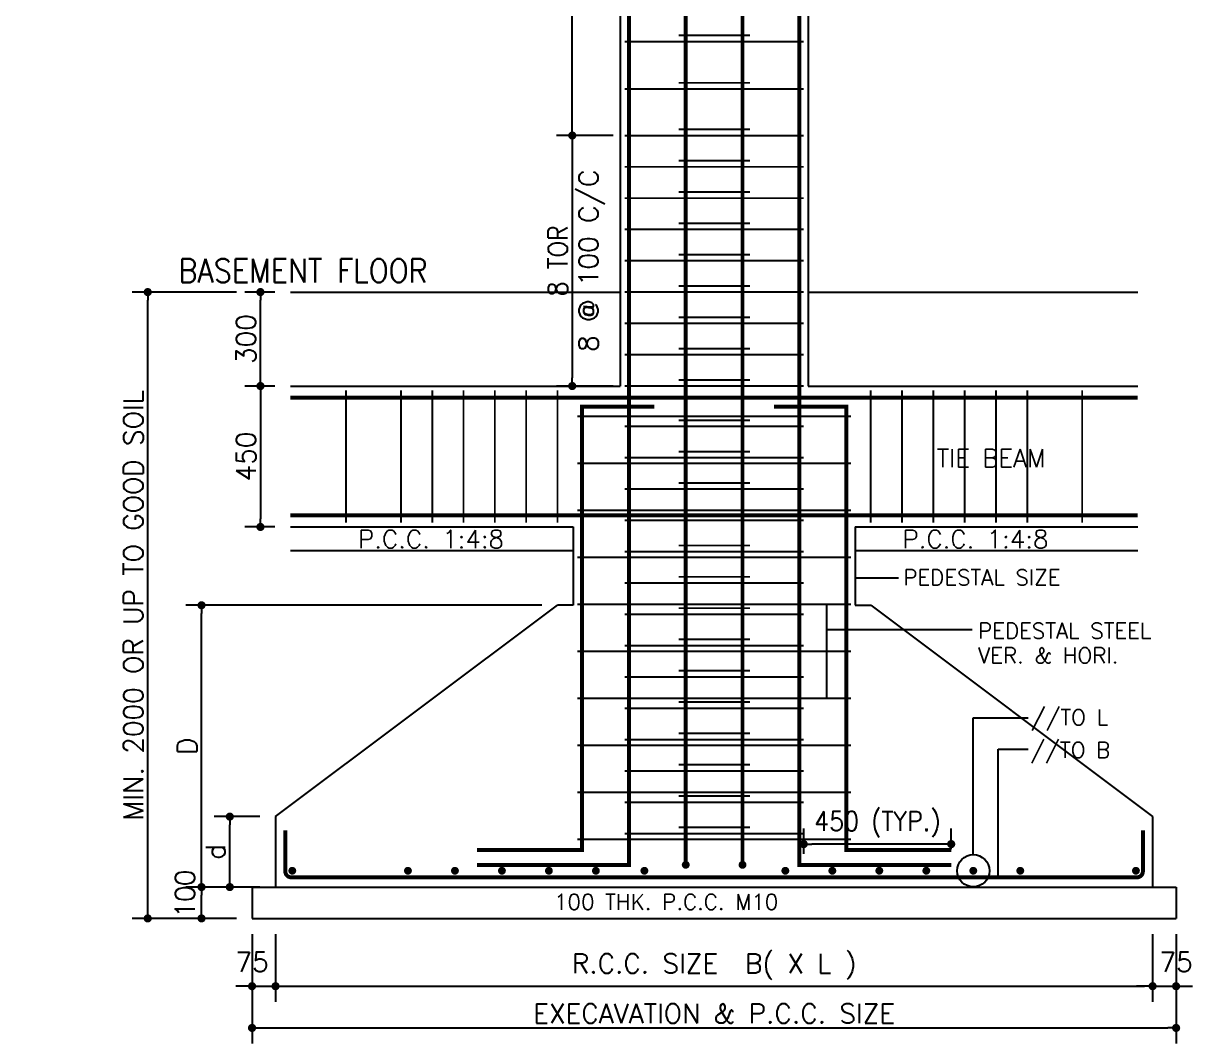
# Model space of a CAD drawing. Extents: x -200722 to 834823, y -494970 to 88783.
# Drawn here: x 499772 to 514616, y -149447 to -136450 of the extents above; entities that cross this region are included whole.
import ezdxf

# ---------------------------------------------------------------- set-up
doc = ezdxf.new("R2010")
doc.units = 0
doc.header["$LTSCALE"] = 100
doc.header["$MEASUREMENT"] = 0
doc.header["$PDMODE"] = 34
doc.linetypes.add('HIDDEN', pattern=[0.375, 0.25, -0.125])
doc.layers.get('0').update_dxf_attribs({"linetype": 'CONTINUOUS'})
doc.layers.get('DEFPOINTS').update_dxf_attribs({"linetype": 'CONTINUOUS'})
for name, color, linetype in [('5', 4, 'CONTINUOUS'), ('BEAM', 4, 'CONTINUOUS'), ('STEEL', 6, 'CONTINUOUS'), ('TEXT', 2, 'CONTINUOUS')]:
    doc.layers.add(name, color=color, linetype=linetype)
doc.styles.add('ROMANS', font='romans.shx')
doc.styles.get("Standard").update_dxf_attribs({"font": 'simplex.shx'})
doc.dimstyles.new('STANDARD$0', dxfattribs={"dimtxt": 2.5, "dimasz": 2.5, "dimexe": 2, "dimexo": 0.7, "dimgap": 0.9, "dimtad": 1, "dimdec": 0, "dimdsep": 46, "dimtxsty": 'ROMANS', "dimcen": 0.09, "dimclrd": 4, "dimclre": 4, "dimclrt": 3, "dimadec": 0, "dimazin": 0, "dimtfac": 1, "dimtdec": 0, "dimtmove": 0, "dimatfit": 3, "dimfxl": 1, "dimtolj": 1, "dimtzin": 0, "dimarcsym": 0})

# ---------------------------------------------------------------- blocks, each defined once
blk = doc.blocks.new('DOT')
at = {"color": 0, "linetype": 'ByBlock'}
blk.add_line((-0.5, 0), (-1, 0), dxfattribs=at)
at = {"color": 0, "linetype": 'ByBlock', "const_width": 0.5}
blk.add_lwpolyline([(-0.25, 0, 1), (0.25, 0, 1)], format="xyb", close=True, dxfattribs=at)
blk = doc.blocks.new('*D1286')
at = {"layer": 'BEAM', "color": 0, "lineweight": -2, "transparency": 16777216}
for p, q in [((502693, -148084), (502693, -149483)), ((514493, -148084), (514493, -149483)), ((502797, -149283), (514389, -149283))]:
    blk.add_line(p, q, dxfattribs=at)
at = {"layer": 'DEFPOINTS', "color": 0, "lineweight": -3, "transparency": 16777216}
for p in [(502693, -147884), (514493, -147884), (514493, -149283)]:
    blk.add_point(p, dxfattribs=at)
at = {"layer": 'BEAM', "color": 0, "lineweight": -2, "transparency": 16777216, "xscale": 104, "yscale": 104, "zscale": 104, "rotation": 180}
blk.add_blockref('DOT', (502693, -149283), dxfattribs=at)
at = {"layer": 'BEAM', "color": 0, "lineweight": -2, "transparency": 16777216, "xscale": 104, "yscale": 104, "zscale": 104}
blk.add_blockref('DOT', (514493, -149283), dxfattribs=at)
at = {"layer": 'BEAM', "color": 0, "transparency": 16777216, "insert": (508593, -149099), "char_height": 248, "attachment_point": 5}
blk.add_mtext('\\A1;{\\W1;EXECAVATION & P.C.C. SIZE}', dxfattribs=at)
blk = doc.blocks.new('_DOT')
at = {"color": 0, "linetype": 'ByBlock'}
blk.add_line((-0.5, 0), (-1, 0), dxfattribs=at)
at = {"color": 0, "linetype": 'ByBlock', "const_width": 0.5}
blk.add_lwpolyline([(-0.25, 0, 1), (0.25, 0, 1)], format="xyb", close=True, dxfattribs=at)
blk = doc.blocks.new('*D1287')
at = {"layer": 'BEAM', "color": 0, "lineweight": -2, "transparency": 16777216}
for p, q in [((502993, -148084), (502993, -148950)), ((514193, -148084), (514193, -148950)), ((503097, -148750), (514089, -148750))]:
    blk.add_line(p, q, dxfattribs=at)
at = {"layer": 'DEFPOINTS', "color": 0, "lineweight": -3, "transparency": 16777216}
for p in [(502993, -147884), (514193, -147884), (514193, -148750)]:
    blk.add_point(p, dxfattribs=at)
at = {"layer": 'BEAM', "color": 0, "lineweight": -2, "transparency": 16777216, "xscale": 104, "yscale": 104, "zscale": 104, "rotation": 180}
blk.add_blockref('DOT', (502993, -148750), dxfattribs=at)
at = {"layer": 'BEAM', "color": 0, "lineweight": -2, "transparency": 16777216, "xscale": 104, "yscale": 104, "zscale": 104}
blk.add_blockref('DOT', (514193, -148750), dxfattribs=at)
at = {"layer": 'BEAM', "color": 0, "transparency": 16777216, "insert": (508593, -148501), "char_height": 248, "attachment_point": 5}
blk.add_mtext('\\A1;{\\W1;R.C.C. SIZE  B( X L )}', dxfattribs=at)
blk = doc.blocks.new('*D1288')
at = {"layer": 'BEAM', "color": 0, "lineweight": -2, "transparency": 16777216}
for p, q in [((502693, -148084), (502693, -148950)), ((502993, -148084), (502993, -148950)), ((502589, -148750), (502485, -148750)), ((502693, -148750), (502993, -148750)), ((503097, -148750), (503201, -148750))]:
    blk.add_line(p, q, dxfattribs=at)
at = {"layer": 'DEFPOINTS', "color": 0, "lineweight": -3, "transparency": 16777216}
for p in [(502693, -147884), (502993, -147884), (502993, -148750)]:
    blk.add_point(p, dxfattribs=at)
at = {"layer": 'BEAM', "color": 0, "lineweight": -2, "transparency": 16777216, "xscale": 104, "yscale": 104, "zscale": 104}
blk.add_blockref('DOT', (502693, -148750), dxfattribs=at)
at = {"layer": 'BEAM', "color": 0, "lineweight": -2, "transparency": 16777216, "xscale": 104, "yscale": 104, "zscale": 104, "rotation": 180}
blk.add_blockref('DOT', (502993, -148750), dxfattribs=at)
at = {"layer": 'BEAM', "color": 0, "transparency": 16777216, "insert": (502693, -148441), "char_height": 248, "attachment_point": 5}
blk.add_mtext('\\A1;{\\W1;75}', dxfattribs=at)
blk = doc.blocks.new('*D1289')
at = {"layer": 'BEAM', "color": 0, "lineweight": -2, "transparency": 16777216}
for p, q in [((506393, -143884), (501848, -143884)), ((502048, -147380), (502048, -143988)), ((502493, -147484), (501848, -147484))]:
    blk.add_line(p, q, dxfattribs=at)
at = {"layer": 'DEFPOINTS', "color": 0, "lineweight": -3, "transparency": 16777216}
for p in [(502048, -143884), (506593, -143884), (502693, -147484)]:
    blk.add_point(p, dxfattribs=at)
at = {"layer": 'BEAM', "color": 0, "lineweight": -2, "transparency": 16777216, "xscale": 104, "yscale": 104, "zscale": 104}
for p, rotation in [((502048, -143884), 90), ((502048, -147484), 270)]:
    blk.add_blockref('DOT', p, dxfattribs=dict(at, rotation=rotation))
at = {"layer": 'BEAM', "color": 0, "transparency": 16777216, "insert": (501864, -145684), "char_height": 248, "attachment_point": 5, "rotation": 90}
blk.add_mtext('\\A1;{\\W1;D}', dxfattribs=at)
blk = doc.blocks.new('*D1290')
at = {"layer": 'BEAM', "color": 0, "lineweight": -2, "transparency": 16777216}
for p, q in [((509738, -147059), (509738, -146735)), ((511621, -147000), (511621, -146735)), ((511517, -146935), (509842, -146935))]:
    blk.add_line(p, q, dxfattribs=at)
at = {"layer": 'DEFPOINTS', "color": 0, "lineweight": -3, "transparency": 16777216}
for p in [(509738, -146935), (511621, -147200), (509738, -147259)]:
    blk.add_point(p, dxfattribs=at)
at = {"layer": 'BEAM', "color": 0, "lineweight": -2, "transparency": 16777216, "xscale": 104, "yscale": 104, "zscale": 104, "rotation": 180}
blk.add_blockref('DOT', (509738, -146935), dxfattribs=at)
at = {"layer": 'BEAM', "color": 0, "lineweight": -2, "transparency": 16777216, "xscale": 104, "yscale": 104, "zscale": 104}
blk.add_blockref('DOT', (511621, -146935), dxfattribs=at)
at = {"layer": 'BEAM', "color": 0, "transparency": 16777216, "insert": (510679, -146682), "char_height": 248, "attachment_point": 5}
blk.add_mtext('\\A1;{\\W0.9;450 (TYP.)}', dxfattribs=at)
blk = doc.blocks.new('*D1291')
at = {"layer": 'BEAM', "color": 0, "lineweight": -2, "transparency": 16777216}
for p, q in [((502493, -147484), (501848, -147484)), ((502048, -147780), (502048, -147588)), ((502493, -147884), (501848, -147884))]:
    blk.add_line(p, q, dxfattribs=at)
at = {"layer": 'DEFPOINTS', "color": 0, "lineweight": -3, "transparency": 16777216}
for p in [(502048, -147484), (502693, -147484), (502693, -147884)]:
    blk.add_point(p, dxfattribs=at)
at = {"layer": 'BEAM', "color": 0, "lineweight": -2, "transparency": 16777216, "xscale": 104, "yscale": 104, "zscale": 104}
for p, rotation in [((502048, -147484), 90), ((502048, -147884), 270)]:
    blk.add_blockref('DOT', p, dxfattribs=dict(at, rotation=rotation))
at = {"layer": 'BEAM', "color": 0, "transparency": 16777216, "insert": (501837, -147574), "char_height": 248, "attachment_point": 5, "rotation": 90}
blk.add_mtext('\\A1;{\\W1;\\T0.95;100}', dxfattribs=at)
blk = doc.blocks.new('*D1292')
at = {"layer": 'BEAM', "color": 0, "lineweight": -2, "transparency": 16777216}
for p, q in [((514193, -148084), (514193, -148950)), ((514493, -148084), (514493, -148950)), ((514089, -148750), (513985, -148750)), ((514193, -148750), (514493, -148750)), ((514597, -148750), (514701, -148750))]:
    blk.add_line(p, q, dxfattribs=at)
at = {"layer": 'DEFPOINTS', "color": 0, "lineweight": -3, "transparency": 16777216}
for p in [(514193, -147884), (514493, -147884), (514493, -148750)]:
    blk.add_point(p, dxfattribs=at)
at = {"layer": 'BEAM', "color": 0, "lineweight": -2, "transparency": 16777216, "xscale": 104, "yscale": 104, "zscale": 104}
blk.add_blockref('DOT', (514193, -148750), dxfattribs=at)
at = {"layer": 'BEAM', "color": 0, "lineweight": -2, "transparency": 16777216, "xscale": 104, "yscale": 104, "zscale": 104, "rotation": 180}
blk.add_blockref('DOT', (514493, -148750), dxfattribs=at)
at = {"layer": 'BEAM', "color": 0, "transparency": 16777216, "insert": (514493, -148441), "char_height": 248, "attachment_point": 5}
blk.add_mtext('\\A1;{\\W1;75}', dxfattribs=at)
blk = doc.blocks.new('*D1293')
at = {"layer": 'BEAM', "color": 0, "lineweight": -2, "transparency": 16777216}
for p, q in [((502493, -139884), (501161, -139884)), ((501361, -147780), (501361, -139988)), ((502493, -147884), (501161, -147884))]:
    blk.add_line(p, q, dxfattribs=at)
at = {"layer": 'DEFPOINTS', "color": 0, "lineweight": -3, "transparency": 16777216}
for p in [(501361, -139884), (502693, -139884), (502693, -147884)]:
    blk.add_point(p, dxfattribs=at)
at = {"layer": 'BEAM', "color": 0, "lineweight": -2, "transparency": 16777216, "xscale": 104, "yscale": 104, "zscale": 104}
for p, rotation in [((501361, -139884), 90), ((501361, -147884), 270)]:
    blk.add_blockref('DOT', p, dxfattribs=dict(at, rotation=rotation))
at = {"layer": 'BEAM', "color": 0, "transparency": 16777216, "insert": (501177, -143884), "char_height": 248, "attachment_point": 5, "rotation": 90}
blk.add_mtext('\\A1;{\\W1;MIN. 2000 OR UP TO GOOD SOIL}', dxfattribs=at)
blk = doc.blocks.new('*D1294')
at = {"layer": 'BEAM', "color": 0, "lineweight": -2, "transparency": 16777216}
for p, q in [((502793, -146584), (502209, -146584)), ((502409, -147380), (502409, -146688)), ((502793, -147484), (502209, -147484))]:
    blk.add_line(p, q, dxfattribs=at)
at = {"layer": 'DEFPOINTS', "color": 0, "lineweight": -3, "transparency": 16777216}
for p in [(502409, -146584), (502993, -146584), (502993, -147484)]:
    blk.add_point(p, dxfattribs=at)
at = {"layer": 'BEAM', "color": 0, "lineweight": -2, "transparency": 16777216, "xscale": 104, "yscale": 104, "zscale": 104}
for p, rotation in [((502409, -146584), 90), ((502409, -147484), 270)]:
    blk.add_blockref('DOT', p, dxfattribs=dict(at, rotation=rotation))
at = {"layer": 'BEAM', "color": 0, "transparency": 16777216, "insert": (502225, -147034), "char_height": 248, "attachment_point": 5, "rotation": 90}
blk.add_mtext('\\A1;{\\W1;d}', dxfattribs=at)
blk = doc.blocks.new('*D1295')
at = {"layer": 'BEAM', "color": 0, "lineweight": -2, "transparency": 16777216}
for p, q in [((507306, -137884), (506582, -137884)), ((506782, -137988), (506782, -140980)), ((507306, -141084), (506582, -141084))]:
    blk.add_line(p, q, dxfattribs=at)
at = {"layer": 'DEFPOINTS', "color": 0, "lineweight": -3, "transparency": 16777216}
for p in [(507506, -137884), (506782, -141084), (507506, -141084)]:
    blk.add_point(p, dxfattribs=at)
at = {"layer": 'BEAM', "color": 0, "lineweight": -2, "transparency": 16777216, "xscale": 104, "yscale": 104, "zscale": 104}
for p, rotation in [((506782, -137884), 90), ((506782, -141084), 270)]:
    blk.add_blockref('DOT', p, dxfattribs=dict(at, rotation=rotation))
at = {"layer": 'BEAM', "color": 0, "transparency": 16777216, "char_height": 248, "attachment_point": 5, "rotation": 90}
for s, insert in [('\\A1;8 @ 100 C/C}', (507031, -139484)), ('\\A1;{\\W0.9;8 TOR ', (506598, -139484))]:
    blk.add_mtext(s, dxfattribs=dict(at, insert=insert))
blk = doc.blocks.new('*D1296')
at = {"layer": 'BEAM', "color": 0, "lineweight": -2, "transparency": 16777216}
for p, q in [((507306, -127235), (506582, -127235)), ((506782, -137780), (506782, -127339)), ((507306, -137884), (506582, -137884))]:
    blk.add_line(p, q, dxfattribs=at)
at = {"layer": 'DEFPOINTS', "color": 0, "lineweight": -3, "transparency": 16777216}
for p in [(506782, -127235), (507506, -127235), (507506, -137884)]:
    blk.add_point(p, dxfattribs=at)
at = {"layer": 'BEAM', "color": 0, "lineweight": -2, "transparency": 16777216, "xscale": 104, "yscale": 104, "zscale": 104}
for p, rotation in [((506782, -127235), 90), ((506782, -137884), 270)]:
    blk.add_blockref('DOT', p, dxfattribs=dict(at, rotation=rotation))
at = {"layer": 'BEAM', "color": 0, "transparency": 16777216, "insert": (506533, -132559), "char_height": 248, "attachment_point": 5, "rotation": 90}
blk.add_mtext('\\A1;8 TOR @ 150 C/C', dxfattribs=at)
blk = doc.blocks.new('*D1299')
at = {"layer": 'BEAM', "color": 0, "lineweight": -2, "transparency": 16777216}
for p, q in [((502983, -139884), (502600, -139884)), ((502800, -140980), (502800, -139988)), ((502983, -141084), (502600, -141084))]:
    blk.add_line(p, q, dxfattribs=at)
at = {"layer": 'DEFPOINTS', "color": 0, "lineweight": -3, "transparency": 16777216}
for p in [(502800, -139884), (503183, -139884), (503183, -141084)]:
    blk.add_point(p, dxfattribs=at)
at = {"layer": 'BEAM', "color": 0, "lineweight": -2, "transparency": 16777216, "xscale": 104, "yscale": 104, "zscale": 104}
for p, rotation in [((502800, -139884), 90), ((502800, -141084), 270)]:
    blk.add_blockref('DOT', p, dxfattribs=dict(at, rotation=rotation))
at = {"layer": 'BEAM', "color": 0, "transparency": 16777216, "insert": (502616, -140484), "char_height": 248, "attachment_point": 5, "rotation": 90}
blk.add_mtext('\\A1;300', dxfattribs=at)
blk = doc.blocks.new('*D1668')
at = {"layer": 'BEAM', "color": 0, "lineweight": -2, "transparency": 16777216}
for p, q in [((502983, -141084), (502600, -141084)), ((502800, -141188), (502800, -142780)), ((502983, -142884), (502600, -142884))]:
    blk.add_line(p, q, dxfattribs=at)
at = {"layer": 'DEFPOINTS', "color": 0, "lineweight": -3, "transparency": 16777216}
for p in [(503183, -141084), (502800, -142884), (503183, -142884)]:
    blk.add_point(p, dxfattribs=at)
at = {"layer": 'BEAM', "color": 0, "lineweight": -2, "transparency": 16777216, "xscale": 104, "yscale": 104, "zscale": 104}
for p, rotation in [((502800, -141084), 90), ((502800, -142884), 270)]:
    blk.add_blockref('DOT', p, dxfattribs=dict(at, rotation=rotation))
at = {"layer": 'BEAM', "color": 0, "transparency": 16777216, "insert": (502616, -141984), "char_height": 248, "attachment_point": 5, "rotation": 90}
blk.add_mtext('\\A1;450', dxfattribs=at)

msp = doc.modelspace()

# ---------------------------------------------------------------- linework, layer by layer
at = {"color": 3, "linetype": 'Continuous', "const_width": 50}
for points in [[(503182.1, -147275.5, 1), (503232.1, -147275.5, 1)], [(504659, -147275.5, 1), (504709, -147275.5, 1)], [(505259, -147275.5, 1), (505309, -147275.5, 1)], [(505859, -147275.5, 1), (505909, -147275.5, 1)], [(506459, -147275.5, 1), (506509, -147275.5, 1)], [(507059, -147275.5, 1), (507109, -147275.5, 1)], [(507728, -147275.5, -1), (507678, -147275.5, -1)], [(509528, -147275.5, -1), (509478, -147275.5, -1)], [(510128, -147275.5, -1), (510078, -147275.5, -1)], [(510728, -147275.5, -1), (510678, -147275.5, -1)], [(511328, -147275.5, -1), (511278, -147275.5, -1)], [(511928, -147275.5, -1), (511878, -147275.5, -1)], [(512528, -147275.5, -1), (512478, -147275.5, -1)], [(514004.9, -147275.5, -1), (513954.9, -147275.5, -1)]]:
    msp.add_lwpolyline(points, format="xyb", close=True, dxfattribs=at)
at = {"layer": '5', "color": 18, "true_color": 0x000000}
for p, q in [((507393.5, -124034.7), (507393.5, -141084.3)), ((509793.5, -124034.7), (509793.5, -141084.3)), ((503182.9, -139884.3), (507393.5, -139884.3)), ((509793.5, -139884.3), (514004, -139884.3)), ((503182.9, -141084.3), (507393.5, -141084.3)), ((509793.5, -141084.3), (514004, -141084.3)), ((503182.9, -142884.3), (506793.5, -142884.3)), ((506793.5, -142884.3), (506793.5, -143884.3)), ((510393.5, -142884.3), (514004, -142884.3)), ((510393.5, -142884.3), (510393.5, -143884.3)), ((503182.9, -143184.3), (506793.5, -143184.3)), ((510393.5, -143184.3), (514004, -143184.3)), ((502993.5, -146584.3), (506593.5, -143884.3)), ((506793.5, -143884.3), (506593.5, -143884.3)), ((510393.5, -143884.3), (510593.5, -143884.3)), ((510593.5, -143884.3), (514193.5, -146584.3)), ((502993.5, -146584.3), (502993.5, -147484.3)), ((514193.5, -146584.3), (514193.5, -147484.3)), ((502693.5, -147484.3), (514493.5, -147484.3)), ((502693.5, -147484.3), (502693.5, -147884.3)), ((514493.5, -147484.3), (514493.5, -147884.3)), ((502693.5, -147884.3), (514493.5, -147884.3))]:
    msp.add_line(p, q, dxfattribs=at)
at = {"layer": 'STEEL', "color": 18, "true_color": 0x000000}
for points, const_width in [([(507506, -131484.3), (507506, -147200), (505566, -147200)], 50.8), ([(508231, -131484.3), (508231, -147200)], 50.8), ([(508956, -133884.3), (508956, -147200)], 50.8), ([(509681, -133884.3), (509681, -147200), (511621, -147200)], 50.8), ([(507449.4, -136684.3), (509737.5, -136684.3)], 25), ([(508139.8, -136605.3), (509053.8, -136605.3)], 25), ([(507449.4, -137290.1), (509737.5, -137290.1)], 25), ([(508139.8, -137211.1), (509053.8, -137211.1)], 25), ([(507449.4, -137884.3), (509737.5, -137884.3)], 25), ([(508139.8, -137805.3), (509053.8, -137805.3)], 25), ([(508139.8, -138205.3), (509053.8, -138205.3)], 25), ([(507449.4, -138284.3), (509737.5, -138284.3)], 25), ([(508139.8, -138605.3), (509053.8, -138605.3)], 25), ([(507449.4, -138684.3), (509737.5, -138684.3)], 25), ([(507449.4, -139084.3), (509737.5, -139084.3)], 25), ([(508139.8, -139005.3), (509053.8, -139005.3)], 25), ([(507449.4, -139484.3), (509737.5, -139484.3)], 25), ([(508139.8, -139405.3), (509053.8, -139405.3)], 25), ([(508139.8, -139805.3), (509053.8, -139805.3)], 25), ([(507449.4, -139884.3), (509737.5, -139884.3)], 25), ([(507449.4, -140284.3), (509737.5, -140284.3)], 25), ([(508139.8, -140205.3), (509053.8, -140205.3)], 25), ([(507449.4, -140684.3), (509737.5, -140684.3)], 25), ([(508139.8, -140605.3), (509053.8, -140605.3)], 25), ([(508139.8, -141005.3), (509053.8, -141005.3)], 25), ([(503893.5, -142828.5), (503893.5, -141140)], 25), ([(504593.5, -142828.5), (504593.5, -141140)], 25), ([(504993.5, -142828.5), (504993.5, -141140)], 25), ([(505393.5, -142828.5), (505393.5, -141140)], 25), ([(505793.5, -142828.5), (505793.5, -141140)], 25), ([(506193.5, -142828.5), (506193.5, -141140)], 25), ([(506593.5, -142828.5), (506593.5, -141140)], 25), ([(507449.4, -141084.3), (509737.5, -141084.3)], 25), ([(510593.5, -142828.5), (510593.5, -141140)], 25), ([(510993.5, -142828.5), (510993.5, -141140)], 25), ([(511393.5, -142828.5), (511393.5, -141140)], 25), ([(511793.5, -142828.5), (511793.5, -141140)], 25), ([(512193.5, -142828.5), (512193.5, -141140)], 25), ([(512593.5, -142828.5), (512593.5, -141140)], 25), ([(513293.5, -142828.5), (513293.5, -141140)], 25), ([(514004, -141233.8), (503182.9, -141233.8)], 50.8), ([(507449.4, -141600), (509737.5, -141600)], 25), ([(508139.8, -141521.1), (509053.8, -141521.1)], 25), ([(508139.8, -141921.1), (509053.8, -141921.1)], 25), ([(507449.4, -142000), (509737.5, -142000)], 25), ([(508139.8, -142321.1), (509053.8, -142321.1)], 25), ([(507449.4, -142400), (509737.5, -142400)], 25), ([(514004, -142734.7), (503182.9, -142734.7)], 50.8), ([(507449.4, -142800), (509737.5, -142800)], 25), ([(507449.4, -143200), (509737.5, -143200)], 25), ([(508139.8, -143121.1), (509053.8, -143121.1)], 25), ([(508139.8, -143521.1), (509053.8, -143521.1)], 25), ([(507449.4, -143600), (509737.5, -143600)], 25), ([(507449.4, -144000), (509737.5, -144000)], 25), ([(508139.8, -143921.1), (509053.8, -143921.1)], 25), ([(507449.4, -144400), (509737.5, -144400)], 25), ([(508139.8, -144321.1), (509053.8, -144321.1)], 25), ([(508139.8, -144721.1), (509053.8, -144721.1)], 25), ([(507449.4, -144800), (509737.5, -144800)], 25), ([(508139.8, -145121.1), (509053.8, -145121.1)], 25), ([(507449.4, -145200), (509737.5, -145200)], 25), ([(507449.4, -145600), (509737.5, -145600)], 25), ([(508139.8, -145521.1), (509053.8, -145521.1)], 25), ([(508139.8, -145921.1), (509053.8, -145921.1)], 25), ([(507449.4, -146000), (509737.5, -146000)], 25), ([(508139.8, -146321.1), (509053.8, -146321.1)], 25), ([(507449.4, -146400), (509737.5, -146400)], 25), ([(507449.4, -146800), (509737.5, -146800)], 25), ([(508139.8, -146721.1), (509053.8, -146721.1)], 25)]:
    msp.add_lwpolyline(points, dxfattribs=dict(at, const_width=const_width))
at = {"layer": 'STEEL', "color": 3, "linetype": 'HIDDEN', "ltscale": 10}
for points, const_width in [([(507830.1, -141346.3), (506906, -141346.3), (506906, -147010.1), (505566.3, -147010.1)], 50.8), ([(506845.3, -141472.2), (510341, -141472.2)], 25.4), ([(509356.8, -141346.3), (510281, -141346.3), (510281, -147010.1), (511620.6, -147010.1)], 50.8), ([(506845.3, -142072.2), (510341, -142072.2)], 25.4), ([(506845.3, -142672.2), (510341, -142672.2)], 25.4), ([(506845.3, -143272.2), (510341, -143272.2)], 25.4), ([(506845.3, -143872.2), (510341, -143872.2)], 25.4), ([(506845.3, -144472.2), (510341, -144472.2)], 25.4), ([(506845.3, -145072.2), (510341, -145072.2)], 25.4), ([(506845.3, -145672.2), (510341, -145672.2)], 25.4), ([(506845.3, -146272.2), (510341, -146272.2)], 25.4), ([(506845.3, -146872.2), (510341, -146872.2)], 25.4)]:
    msp.add_lwpolyline(points, dxfattribs=dict(at, const_width=const_width))
at = {"layer": 'STEEL', "color": 18, "true_color": 0x000000, "const_width": 50.8}
msp.add_lwpolyline([(503118.5, -146759.3), (503118.5, -147284.3, 0.4142136), (503193.5, -147359.3), (513993.5, -147359.3, 0.4142136), (514068.5, -147284.3), (514068.5, -146759.3)], format="xyb", dxfattribs=at)
at = {"layer": 'STEEL', "color": 18, "linetype": 'Continuous', "true_color": 0x000000, "const_width": 50}
for points in [[(508206, -147200, 1), (508256, -147200, 1)], [(508931, -147200, 1), (508981, -147200, 1)]]:
    msp.add_lwpolyline(points, format="xyb", close=True, dxfattribs=at)
at = {"layer": 'TEXT', "color": 18, "true_color": 0x000000}
for p, q in [((510393.5, -143533.7), (510948, -143533.7)), ((510034.2, -145072.2), (510034.2, -143872.2)), ((510034.2, -144192.6), (511890.7, -144192.6)), ((511903, -147069.5), (511903, -145321.5)), ((511903, -145321.5), (512604.3, -145321.5)), ((512222.5, -145720.9), (512604.3, -145720.9)), ((512222.5, -147336.4), (512222.5, -145720.9))]:
    msp.add_line(p, q, dxfattribs=at)
msp.add_circle((511903, -147275.5), 206, dxfattribs=at)

# ---------------------------------------------------------------- texts
at = {"layer": 'TEXT', "color": 18, "true_color": 0x000000, "width": 0.9}
msp.add_text('BASEMENT FLOOR', height=300, dxfattribs=at).set_placement((501753.5, -139760.6))
at = {"layer": 'TEXT', "color": 18, "true_color": 0x000000}
for s, height, p in [('TIE BEAM', 230, (511436.8, -142121.3)), ('P.C.C. 1:4:8', 230, (504047, -143154.4)), ('P.C.C. 1:4:8', 230, (510999.7, -143154.4)), ('PEDESTAL SIZE', 200, (511010.5, -143629)), ('PEDESTAL STEEL', 200, (511965.4, -144310.1)), ('VER. & HORI.', 200, (511965.4, -144625.8)), ('//TO L', 200, (512639, -145416.2)), ('//TO B', 200, (512632.4, -145832.6)), ('100 THK. P.C.C. M10', 200, (506550.8, -147773.2))]:
    msp.add_text(s, height=height, dxfattribs=at).set_placement(p)

# ---------------------------------------------------------------- dimensions: what is measured, and where the dimension line sits
at = {"layer": 'BEAM', "color": 18, "true_color": 0x000000}
for base, p1, p2, angle, text, picture, middle in [((506782.4, -127234.7), (507506, -137884.3), (507506, -127234.7), 90, '8 TOR @ 150 C/C', '*D1296', (506533.4, -132559.5)), ((506782.4, -141084.3), (507506, -137884.3), (507506, -141084.3), 270, '{\\W0.9;8 TOR \\X8 @ 100 C/C}', '*D1295', (506782.4, -139484.3)), ((501360.7, -139884.3), (502693.5, -147884.3), (502693.5, -139884.3), 90, '{\\W1;MIN. <> OR UP TO GOOD SOIL}', '*D1293', (501176.7, -143884.3)), ((502047.6, -143884.3), (502693.5, -147484.3), (506593.5, -143884.3), 90, '{\\W1;D}', '*D1289', (501863.6, -145684.3)), ((502408.6, -146584.3), (502993.5, -147484.3), (502993.5, -146584.3), 90, '{\\W1;d}', '*D1294', (502224.6, -147034.3))]:
    dim = msp.add_linear_dim(base=base, p1=p1, p2=p2, angle=angle, text=text, dimstyle='STANDARD$0', override={"dimscale": 8, "dimtxt": 31, "dimasz": 13, "dimexe": 25, "dimexo": 25, "dimgap": 7.5, "dimlfac": 0.25, "dimzin": 3, "dimtxsty": 'Standard', "dimblk": 'DOT', "dimcen": 3, "dimdle": 4, "dimclrd": 0, "dimclre": 0, "dimclrt": 0, "dimtmove": 2, "dimldrblk": 'DOT', "dimtzin": 3}, dxfattribs=at)
    dim.commit()
    dim.dimension.update_dxf_attribs({"geometry": picture, "text_midpoint": middle})
for base, p2, picture, middle in [((502799.5, -139884.3), (503182.9, -139884.3), '*D1299', (502615.5, -140484.3)), ((502799.5, -142884.3), (503182.9, -142884.3), '*D1668', (502615.5, -141984.3))]:
    dim = msp.add_linear_dim(base=base, p1=(503182.9, -141084.3), p2=p2, angle=90, dimstyle='STANDARD$0', override={"dimscale": 8, "dimtxt": 31, "dimasz": 13, "dimexe": 25, "dimexo": 25, "dimgap": 7.5, "dimlfac": 0.25, "dimzin": 3, "dimtxsty": 'Standard', "dimblk": 'DOT', "dimcen": 3, "dimdle": 4, "dimclrd": 0, "dimclre": 0, "dimclrt": 0, "dimtmove": 2, "dimldrblk": 'DOT', "dimtzin": 3}, dxfattribs=at)
    dim.commit()
    dim.dimension.update_dxf_attribs({"geometry": picture, "text_midpoint": middle})
for base, p1, p2, text, picture, middle in [((509737.5, -146934.8), (511621, -147200), (509737.5, -147259.3), '{\\W0.9;450 (TYP.)}', '*D1290', (510679.2, -146681.8)), ((502993.5, -148750.2), (502693.5, -147884.3), (502993.5, -147884.3), '{\\W1;75}', '*D1288', (502693.5, -148441.2)), ((514493.5, -148750.2), (514193.5, -147884.3), (514493.5, -147884.3), '{\\W1;75}', '*D1292', (514493.5, -148441.2))]:
    dim = msp.add_linear_dim(base=base, p1=p1, p2=p2, text=text, dimstyle='STANDARD$0', override={"dimscale": 8, "dimtxt": 31, "dimasz": 13, "dimexe": 25, "dimexo": 25, "dimgap": 7.5, "dimlfac": 0.25, "dimzin": 3, "dimtxsty": 'Standard', "dimblk": 'DOT', "dimcen": 3, "dimdle": 4, "dimclrd": 0, "dimclre": 0, "dimclrt": 0, "dimtmove": 2, "dimldrblk": 'DOT', "dimtzin": 3}, dxfattribs=at)
    dim.commit()
    dim.dimension.update_dxf_attribs({"geometry": picture, "text_midpoint": middle, "dimtype": 160})
dim = msp.add_linear_dim(base=(502047.6, -147484.3), p1=(502693.5, -147884.3), p2=(502693.5, -147484.3), angle=90, text='{\\W1;\\T0.95;100}', dimstyle='STANDARD$0', override={"dimscale": 8, "dimtxt": 31, "dimasz": 13, "dimexe": 25, "dimexo": 25, "dimgap": 7.5, "dimlfac": 0.25, "dimzin": 3, "dimtxsty": 'Standard', "dimblk": 'DOT', "dimcen": 3, "dimdle": 4, "dimclrd": 0, "dimclre": 0, "dimclrt": 0, "dimtmove": 2, "dimldrblk": 'DOT', "dimtzin": 3}, dxfattribs=at)
dim.commit()
dim.dimension.update_dxf_attribs({"geometry": '*D1291', "text_midpoint": (501837.1, -147573.7), "dimtype": 160})
for base, p1, p2, text, picture, middle in [((514193.5, -148750.2), (502993.5, -147884.3), (514193.5, -147884.3), '{\\W1;R.C.C. SIZE  B( X L )}', '*D1287', (508593.5, -148501.2)), ((514493.5, -149282.9), (502693.5, -147884.3), (514493.5, -147884.3), '{\\W1;EXECAVATION & P.C.C. SIZE}', '*D1286', (508593.5, -149098.9))]:
    dim = msp.add_linear_dim(base=base, p1=p1, p2=p2, text=text, dimstyle='STANDARD$0', override={"dimscale": 8, "dimtxt": 31, "dimasz": 13, "dimexe": 25, "dimexo": 25, "dimgap": 7.5, "dimlfac": 0.25, "dimzin": 3, "dimtxsty": 'Standard', "dimblk": 'DOT', "dimcen": 3, "dimdle": 4, "dimclrd": 0, "dimclre": 0, "dimclrt": 0, "dimtmove": 2, "dimldrblk": 'DOT', "dimtzin": 3}, dxfattribs=at)
    dim.commit()
    dim.dimension.update_dxf_attribs({"geometry": picture, "text_midpoint": middle})

doc.saveas('drawing.dxf')
